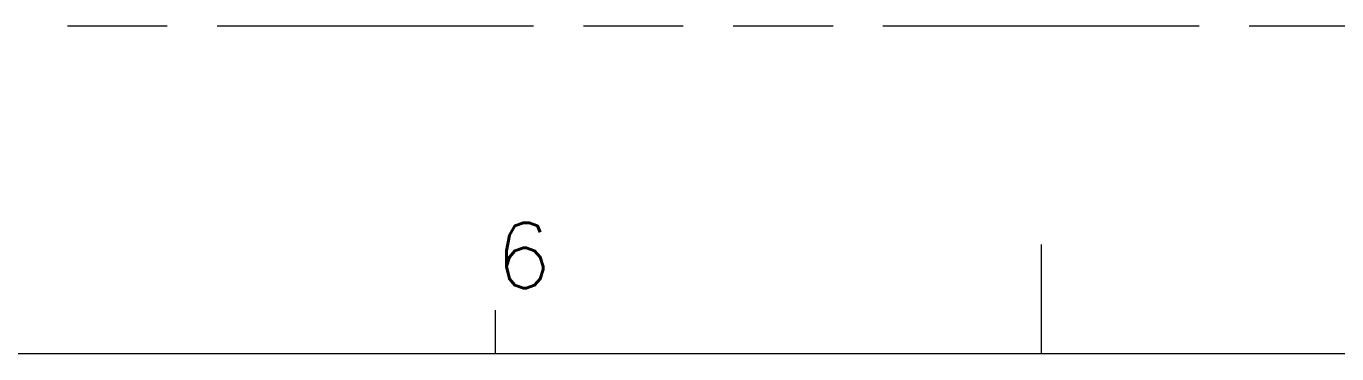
# Model space of a CAD drawing. Extents: x 3807 to 4077, y -466 to -276.
# Drawn here: x 3981.36 to 4020.74, y -285.85 to -276 of the extents above; entities that cross this region are included whole.
import ezdxf

# ---------------------------------------------------------------- set-up
doc = ezdxf.new("R2010")
doc.units = 0
doc.linetypes.add('PHANTOM', pattern=[29.5, 9.5, -1.5, 3, -1.5, 3, -1.5, 9.5])
doc.layers.get('0').update_dxf_attribs({"lineweight": 9})
doc.layers.add('0PAPERF', color=2, linetype='PHANTOM', lineweight=9, plot=False)
doc.styles.add('SIMPLEX', font='simplex.shx')

msp = doc.modelspace()

# ---------------------------------------------------------------- linework, layer by layer
for p, q in [((4011.868, -285.848), (4011.868, -282.565)), ((3995.456, -285.848), (3995.456, -284.535)), ((4068.327, -285.848), (3814.92, -285.848))]:
    msp.add_line(p, q)
at = {"layer": '0PAPERF'}
msp.add_line((4076.601, -275.996), (3807.369, -275.996), dxfattribs=at)

# ---------------------------------------------------------------- texts
at = {"style": 'SIMPLEX'}
msp.add_text('6', height=1.969, dxfattribs=at).set_placement((3995.456, -283.878))

doc.saveas('drawing.dxf')
